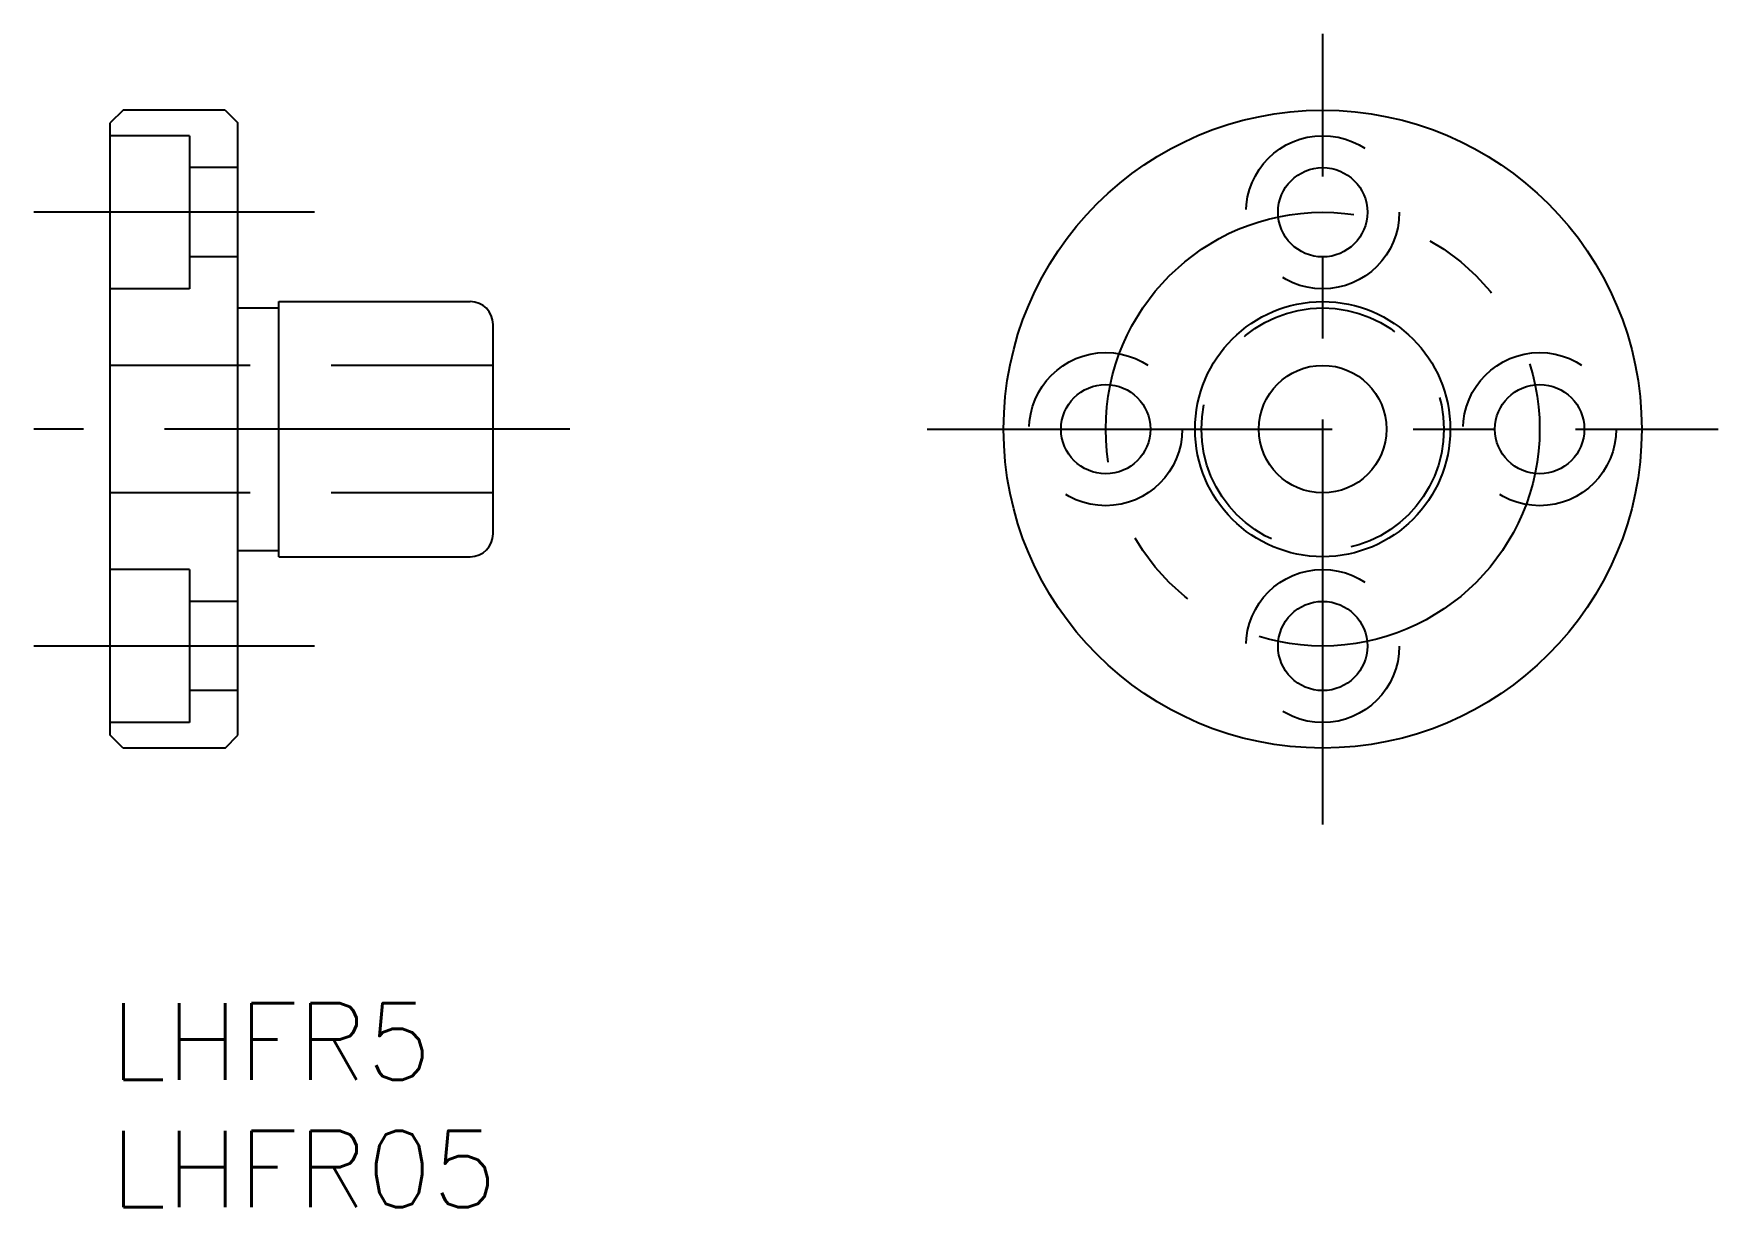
# Model space of a CAD drawing. Extents: x -3 to 63, y -8 to 38.
import ezdxf

# ---------------------------------------------------------------- set-up
doc = ezdxf.new("R2010")
doc.units = 0
doc.header["$LTSCALE"] = 0.5
doc.linetypes.add('CENTER', pattern=[50.8, 31.75, -6.35, 6.35, -6.35])
doc.linetypes.add('DASHED', pattern=[19.05, 12.7, -6.35])
for name, color, linetype in [('MSM_CENTER', 1, 'CENTER'), ('MSM_CONTINUOUS', 7, 'CONTINUOUS'), ('MSM_DASHED', 4, 'DASHED'), ('MSM_PART_NUMBER', 7, 'CONTINUOUS')]:
    doc.layers.add(name, color=color, linetype=linetype)
doc.styles.get("Standard").update_dxf_attribs({"font": 'txt.shx', "height": 1, "bigfont": 'bigfont.shx'})

# ---------------------------------------------------------------- blocks, each defined once
blk = doc.blocks.new('*U24')
at = {"layer": 'MSM_PART_NUMBER'}
blk.add_text('LHFR5', height=3, dxfattribs=at).set_placement((0, -3))
blk = doc.blocks.new('*U25')
at = {"layer": 'MSM_PART_NUMBER'}
blk.add_text('LHFR05', height=3, dxfattribs=at).set_placement((0, -8))

msp = doc.modelspace()

# ---------------------------------------------------------------- linework, layer by layer
at = {"layer": 'MSM_CENTER'}
for p, q in [((47.5, 7), (47.5, 38)), ((8, 31), (-3, 31)), ((18, 22.5), (-3, 22.5)), ((32, 22.5), (63, 22.5)), ((8, 14), (-3, 14))]:
    msp.add_line(p, q, dxfattribs=at)
msp.add_circle((47.5, 22.5), 8.5, dxfattribs=at)
at = {"layer": 'MSM_CONTINUOUS'}
for p, q in [((0.5, 35), (0, 34.5)), ((4.5, 35), (0.5, 35)), ((4.5, 35), (5, 34.5)), ((0, 10.5), (0, 34.5)), ((5, 10.5), (5, 34.5)), ((5, 27.25), (6.6, 27.25)), ((6.6, 27.5), (14.1, 27.5)), ((6.6, 17.5), (6.6, 27.5)), ((8.125, 27.5), (8.125, 27.5)), ((15, 18.4), (15, 26.6)), ((5, 17.75), (6.6, 17.75)), ((6.6, 17.5), (14.1, 17.5)), ((8.125, 17.5), (8.125, 17.5)), ((11.25, 17.5), (11.25, 17.5)), ((0.5, 10), (0, 10.5)), ((4.5, 10), (0.5, 10)), ((4.5, 10), (5, 10.5))]:
    msp.add_line(p, q, dxfattribs=at)
for centre, radius in [((47.5, 22.5), 12.5), ((47.5, 31), 1.75), ((47.5, 22.5), 5), ((47.5, 22.5), 2.5), ((39, 22.5), 1.75), ((56, 22.5), 1.75), ((47.5, 14), 1.75)]:
    msp.add_circle(centre, radius, dxfattribs=at)
for centre, start, end in [((14.1, 26.6), 0, 90), ((14.1, 18.4), 270, 360)]:
    msp.add_arc(centre, 0.9, start, end, dxfattribs=at)
at = {"layer": 'MSM_DASHED'}
for p, q in [((3.1, 34), (0, 34)), ((3.1, 34), (3.1, 28)), ((5, 32.75), (3.1, 32.75)), ((5, 29.25), (3.1, 29.25)), ((3.1, 28), (0, 28)), ((15, 25), (0, 25)), ((15, 20), (0, 20)), ((3.1, 17), (0, 17)), ((3.1, 17), (3.1, 11)), ((5, 15.75), (3.1, 15.75)), ((5, 12.25), (3.1, 12.25)), ((3.1, 11), (0, 11))]:
    msp.add_line(p, q, dxfattribs=at)
for centre, radius in [((47.5, 31), 3), ((47.5, 22.5), 4.75), ((39, 22.5), 3), ((56, 22.5), 3), ((47.5, 14), 3)]:
    msp.add_circle(centre, radius, dxfattribs=at)

# ---------------------------------------------------------------- block references
at = {"layer": 'MSM_CONTINUOUS'}
for name in ['*U24', '*U25']:
    msp.add_blockref(name, (0, 0), dxfattribs=at)

doc.saveas('drawing.dxf')
